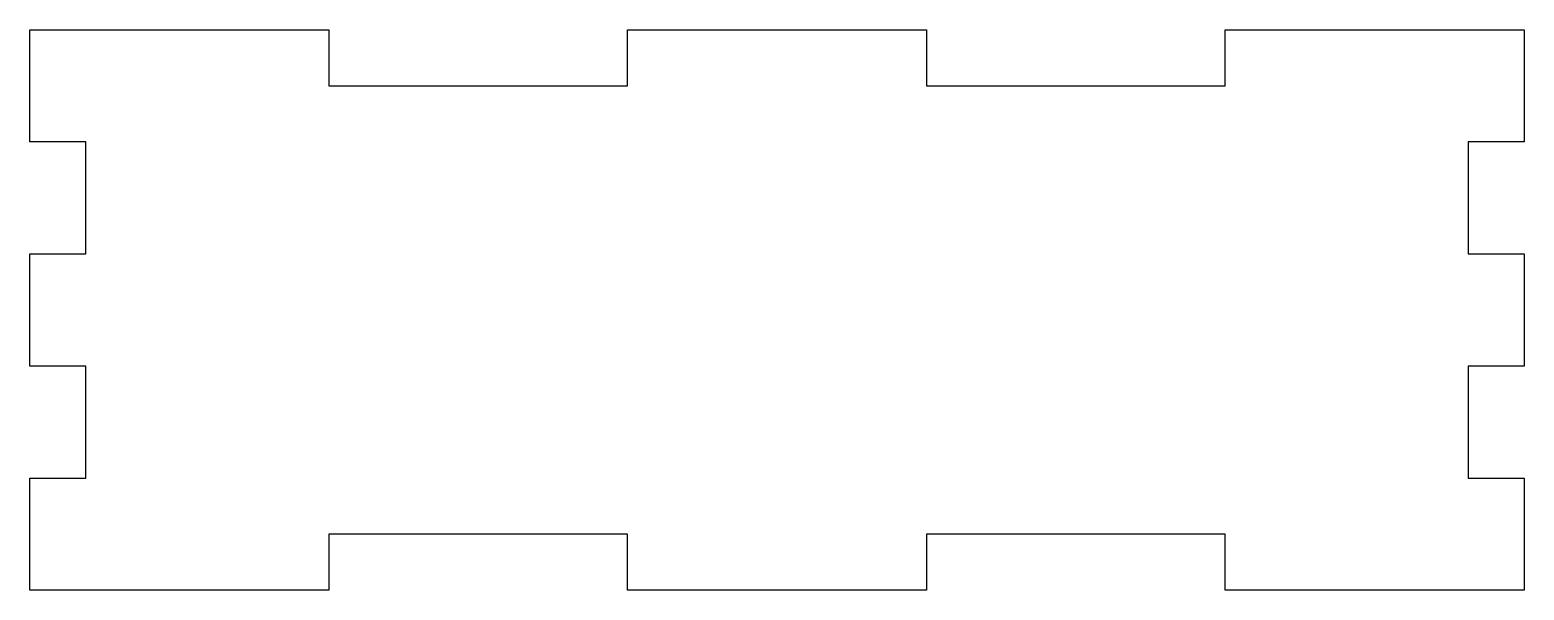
# Model space of a CAD drawing. Header units: millimetres. Extents: x -40 to 40, y -15 to 15.
import ezdxf

# ---------------------------------------------------------------- set-up
doc = ezdxf.new("R2010")
doc.units = ezdxf.units.MM
doc.layers.get('0').update_dxf_attribs({"linetype": 'CONTINUOUS'})

msp = doc.modelspace()

# ---------------------------------------------------------------- linework, layer by layer
msp.add_lwpolyline([(37, 9), (37, 3), (40, 3), (40, -3), (37, -3), (37, -9), (40, -9), (40, -15), (24, -15), (24, -12), (8, -12), (8, -15), (-8, -15), (-8, -12), (-24, -12), (-24, -15), (-40, -15), (-40, -9), (-37, -9), (-37, -3), (-40, -3), (-40, 3), (-37, 3), (-37, 9), (-40, 9), (-40, 15), (-24, 15), (-24, 12), (-8, 12), (-8, 15), (8, 15), (8, 12), (24, 12), (24, 15), (40, 15), (40, 9)], close=True)

doc.saveas('drawing.dxf')
